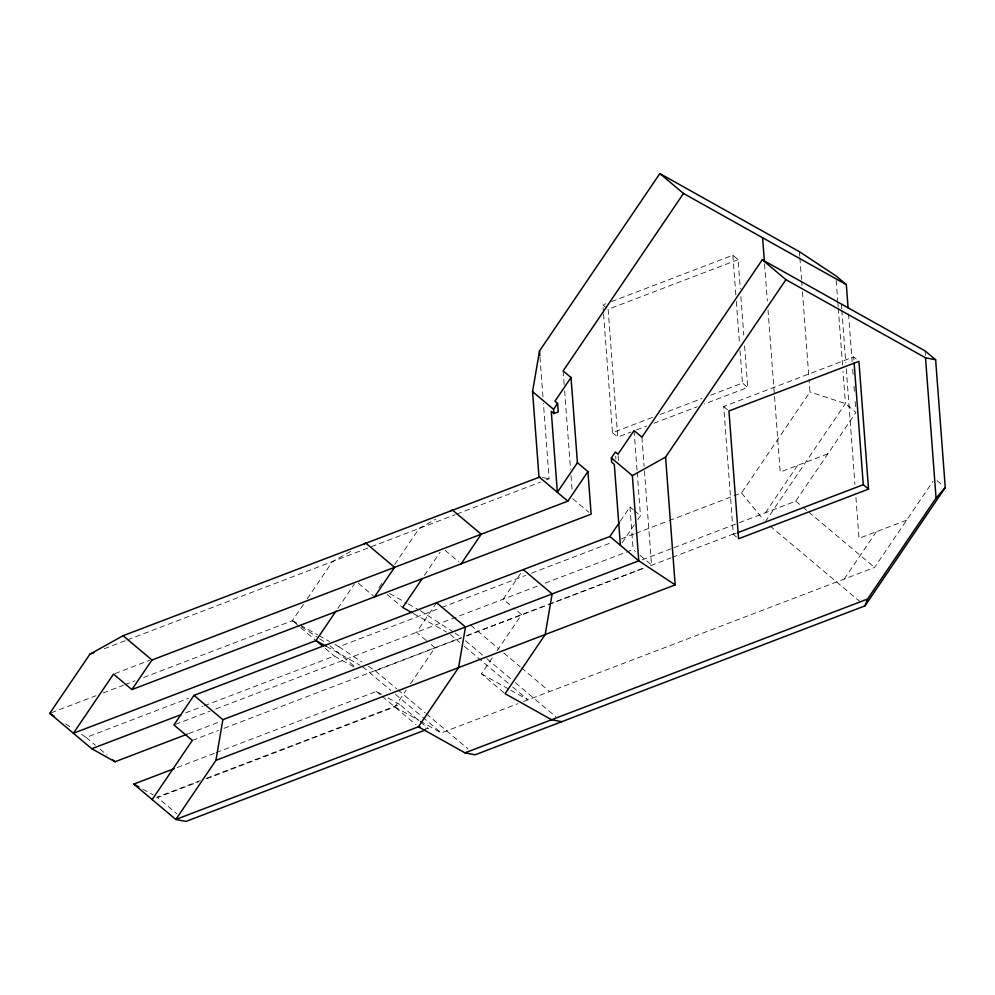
<?xml version="1.0" encoding="UTF-8"?>
<svg xmlns="http://www.w3.org/2000/svg" width="995" height="995" viewBox="0 0 995 995"><rect width="100%" height="100%" fill="white"/><g stroke="black" fill="none" stroke-linecap="round" stroke-linejoin="round"><path stroke-width="0.75" stroke-dasharray="4.97 3.73" d="M143.616 677.52L292.368 620.693L303.699 603.977M307.194 598.841L332.479 561.553L353.225 549.974M337.803 608.442L354.382 584.015M379.008 587.597L383.373 581.167M394.716 564.451L419.131 528.444L435.723 519.191M424.455 575.346L440.151 552.2M436.594 602.709L416.532 632.273L428.024 641.949M207.059 778.612L394.791 706.898L406.134 690.182M410.5 683.752L434.914 647.745L429.168 642.919M520.621 573.468L503.184 599.177L512.375 606.913M503.905 692.694L481.443 673.802L492.786 657.086M497.139 650.655L521.567 614.649L513.519 607.883M620.358 521.081L629.947 506.928L633.454 509.875M622.136 542.772L634.35 524.775M637.832 519.626L640.457 515.771L637.198 472.401M669.088 520.621L741.499 492.96L809.98 391.98L809.059 379.655M765.441 512.736L797.542 465.411M765.205 521.877L845.439 403.584L843.014 371.247M739.322 522.711L795.764 501.144L855.949 412.428L845.439 403.584L809.98 391.98M844.233 579.04L876.334 531.728M523.644 701.5L874.568 567.461L933.036 481.244M603.455 312.579L602.883 304.88L605.768 303.786M611.539 301.572L732.855 255.242L738.103 259.658L740.305 288.911M738.103 259.658L608.132 309.308L617.746 437.103L630.743 432.141M603.579 314.121L612.485 432.676L652.919 417.228M660.145 414.48L702.022 398.473M710.691 395.164L742.457 383.038L747.718 387.453L704.385 404.007M636.514 429.927L646.626 426.071M653.839 423.31L697.172 406.756M736.462 537.001L733.303 534.352L723.701 406.557L853.673 356.906L856.819 359.556M104.313 648.703L125.979 640.432M127.422 639.885L455.237 514.664M456.68 514.104L540.434 482.115M546.218 479.901L549.103 478.806L543.432 403.361M114.947 673.565L149.611 660.319M51.193 712.818L95.968 695.716M103.181 692.955L123.405 685.232M124.848 684.684L134.959 680.829M827.865 453.832L780.204 472.028L768.04 310.191M81.602 734.434L86.142 737.444L188.677 698.279M334.905 644.511L338.885 646.75L440.263 608.02M441.718 607.472L525.708 575.384M531.504 573.17L612.609 542.188M621.29 538.867L634.325 533.892M635.78 533.345L667.633 521.169M185.642 712.88L202.968 706.263M204.41 705.704L334.382 656.066L355.066 667.633M175.369 724.397L210.02 711.164M215.803 708.95L537.835 585.943M545.061 583.182L633.156 549.526L635.444 551.466M642.086 559.849L672.558 548.208M674.013 547.66L737.867 523.27M188.689 733.626L220.455 721.487M192.309 740.429L218.303 730.492M224.074 728.29L460.909 637.82M466.692 635.618L644.312 567.759M368.461 666.314L375.289 670.817L461.929 637.72L455.113 633.206M466.605 635.942L547.772 604.935M549.228 604.375L644.897 567.834M650.693 565.62L670.978 557.872M672.433 557.312L736.213 532.959M733.303 534.352L736.2 533.245M177.122 767.555L214.671 753.203M216.114 752.655L376.408 691.425L381.582 694.323M200.381 780.577L157.061 797.119L176.712 813.661M206.164 778.364L399.679 704.448L418.062 719.92M156.513 797.915L198.391 781.921M906.656 520.136L859.008 538.345L855.638 493.644M420.052 721.039L441.32 732.942L517.86 703.714M542.275 477.476L542.909 477.6M543.544 477.724L549.103 478.806M425.4 728.141L428.571 728.763L420.4 721.885M389.642 593.555L406.93 603.231M408.261 603.977L418.895 609.923M420.226 610.669L452.837 631.701M413.286 613.442L446.519 632.049M481.443 673.802L509.365 689.423M510.696 690.169L527.972 699.846L510.335 685.008M299.458 626.663L292.368 620.693L299.01 624.412M300.341 625.158L317.616 634.835M318.947 635.581L329.581 641.539M326.634 646.539L359.941 665.195M388.038 697.943L399.679 704.448M394.791 706.898L418.721 720.293M142.845 789.159L153.18 794.955M338.885 646.75L361.633 661.799M292.368 620.693L299.184 625.208M301.46 626.713L317.38 637.248M319.656 638.753L326.484 643.268M65.67 723.9L72.498 728.415M937.079 480.697L942.912 485.61M602.883 304.88L607.087 308.425M723.701 406.557L727.905 410.089M795.764 501.144L801.647 506.094M802.828 507.089L807.53 511.044M808.699 512.039L874.568 567.461M769.956 525.882L862.628 603.865M612.485 432.676L617.746 437.103M634.623 510.858L640.457 515.771M572.747 498.694L588.829 512.238M640.046 555.334L651.538 564.998L644.238 467.998M445.063 550.272L458.857 561.876M470.834 625.27L499.067 649.014M503.769 652.981L520.236 666.837M521.405 667.819L549.638 691.575M465.498 640.718L485.697 657.72M486.891 658.727L510.646 678.714M515.398 682.719L555.795 716.711M450.349 634.524L459.765 642.447M464.466 646.402L509.154 684.013M387.279 594.562L402.652 607.485M358.424 583.369L373.361 595.943M375.289 670.817L396.669 688.826M397.863 689.821L425.188 712.818M426.382 713.813L467.961 748.812M362.528 666.638L390.749 690.393M395.463 694.348L421.333 716.126M422.502 717.109L441.32 732.942M329.93 645.755L354.208 666.19M300.639 627.658L316 640.593M325.191 648.33L334.382 656.066M376.408 691.425L381.01 695.294M382.155 696.264L416.072 724.795M86.142 737.444L95.396 745.23M100.01 749.123L106.95 754.956M741.499 492.96L763.725 520.074M925.139 350.937L925.487 355.551M853.673 356.906L853.897 359.991M848.536 313.885L852.13 361.62M852.703 369.319L853.175 375.476M853.984 386.247L854.444 392.416M855.14 401.644L855.712 409.343M841.384 304.047L841.733 308.674M841.845 310.216L845.787 362.615M846.26 368.784L854.941 484.391M836.186 280.403L837.69 300.428M837.802 301.958L838.151 306.584M838.263 308.127L842.554 365.09M799.433 251.71L799.781 256.337M799.905 257.879L801.522 279.458M801.647 281L801.982 285.627M802.455 291.796L808.947 378.112M764.558 263.949L767.344 300.938M740.877 296.609L743.775 335.104M744.583 345.887L747.718 387.453M732.855 255.242L735.865 295.266M736.325 301.423L739.571 344.544M740.031 350.7L742.457 383.038M641.924 437.203L644.126 466.456M634.051 430.574L637.074 470.846M629.947 506.928L633.156 549.526M618.106 455.66L618.529 461.332M615.694 456.282L615.905 459.13M563.133 370.899L564.177 384.754M564.638 390.911L570.545 469.441M571.006 475.598L572.162 490.995M539.962 357.168L542.971 397.204"/><path stroke-width="1.49" d="M215.94 760.317L222.868 719.696L638.778 560.819L675.17 584.898L215.94 760.317L175.816 819.47L133.803 784.097L174.237 768.65M659.859 173.565L683.49 193.453L563.133 370.899L571.018 377.528L577.423 462.725L587.921 471.568L567.859 501.144L538.979 476.829L532.561 391.632L539.489 351.011L659.859 173.565L799.433 251.71L835.837 275.789L846.335 284.632L848.076 307.729M425.673 729.87L185.953 821.435L175.816 819.47L418.435 726.785L464.963 752.842L475.088 754.807L865.003 605.868L867.565 599.052L936.059 498.085L945.25 487.575L935.636 359.78L925.139 350.937L762.294 259.757L641.924 437.203L634.051 430.574L617.994 454.23L615.37 452.028L611.365 457.936L611.676 462.202L614.313 464.404L620.395 545.347M187.247 734.173L115.034 761.76L91.776 748.737L49.75 713.365L89.873 654.225L123.069 635.705L539.812 476.991M336.061 611.017L316 640.593L73.394 733.265L113.505 674.112L131.9 689.585L151.949 660.008L567.859 501.144M619.487 522.363L609.885 536.504L193.975 695.381L173.914 724.957L192.309 740.429L152.185 799.57M374.506 596.913L394.567 567.337L365.675 543.021L363.598 544.178M421.843 579.202L402.652 607.485L411.955 612.696M571.018 377.528L554.961 401.184L557.586 403.398L558.232 411.918L553.904 413.572L551.267 411.358L557.362 492.301L577.423 462.725M553.904 413.572L553.581 409.318L557.586 403.398M461.158 563.817L481.219 534.24L452.327 509.925L450.25 511.082M609.885 536.504L638.778 560.819L632.372 475.622L665.568 457.103L785.926 279.657L762.294 259.757M865.003 605.868L945.25 487.575M89.873 654.225L94.202 652.571M131.9 689.585L591.129 514.166L587.921 471.568M91.776 748.737L181.314 714.534M737.643 532.698L863.274 484.702L868.535 489.13L738.564 538.768L728.949 410.972L858.921 361.334L868.535 489.13M464.963 752.842L867.565 599.052M785.926 279.657L925.512 357.802L935.636 359.78M561.74 721.711L551.616 719.746L505.087 693.689L545.198 634.549L552.138 593.915L523.246 569.6M420.338 727.158L418.435 726.785L458.558 667.645L465.486 627.012L436.594 602.709M683.49 193.453L846.335 284.632M326.348 646.377L316 640.593L322.902 646.389M133.803 784.097L138.964 786.995M49.75 713.365L54.302 716.375M532.561 391.632L553.581 409.318M611.365 457.936L632.372 475.622M123.069 635.705L151.949 660.008M193.975 695.381L222.868 719.696M112.721 759.819L115.034 761.76M925.512 357.802L936.059 498.085M854.133 363.063L863.274 484.702M762.593 237.743L764.334 260.864M665.568 457.103L675.17 584.898M539.489 351.011L539.837 355.625"/></g></svg>
